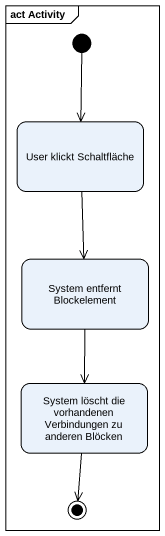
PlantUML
@startuml
mainframe act Activity
hide empty description
state "User klickt Schaltfläche" as User_klickt_Schaltfläche
state "System entfernt Blockelement" as System_entfernt_Blockelement
state "System löscht die vorhandenen Verbindungen zu anderen Blöcken" as System_löscht_die
[*] --> User_klickt_Schaltfläche
User_klickt_Schaltfläche --> System_entfernt_Blockelement
System_entfernt_Blockelement --> System_löscht_die
System_löscht_die --> [*]
@enduml
